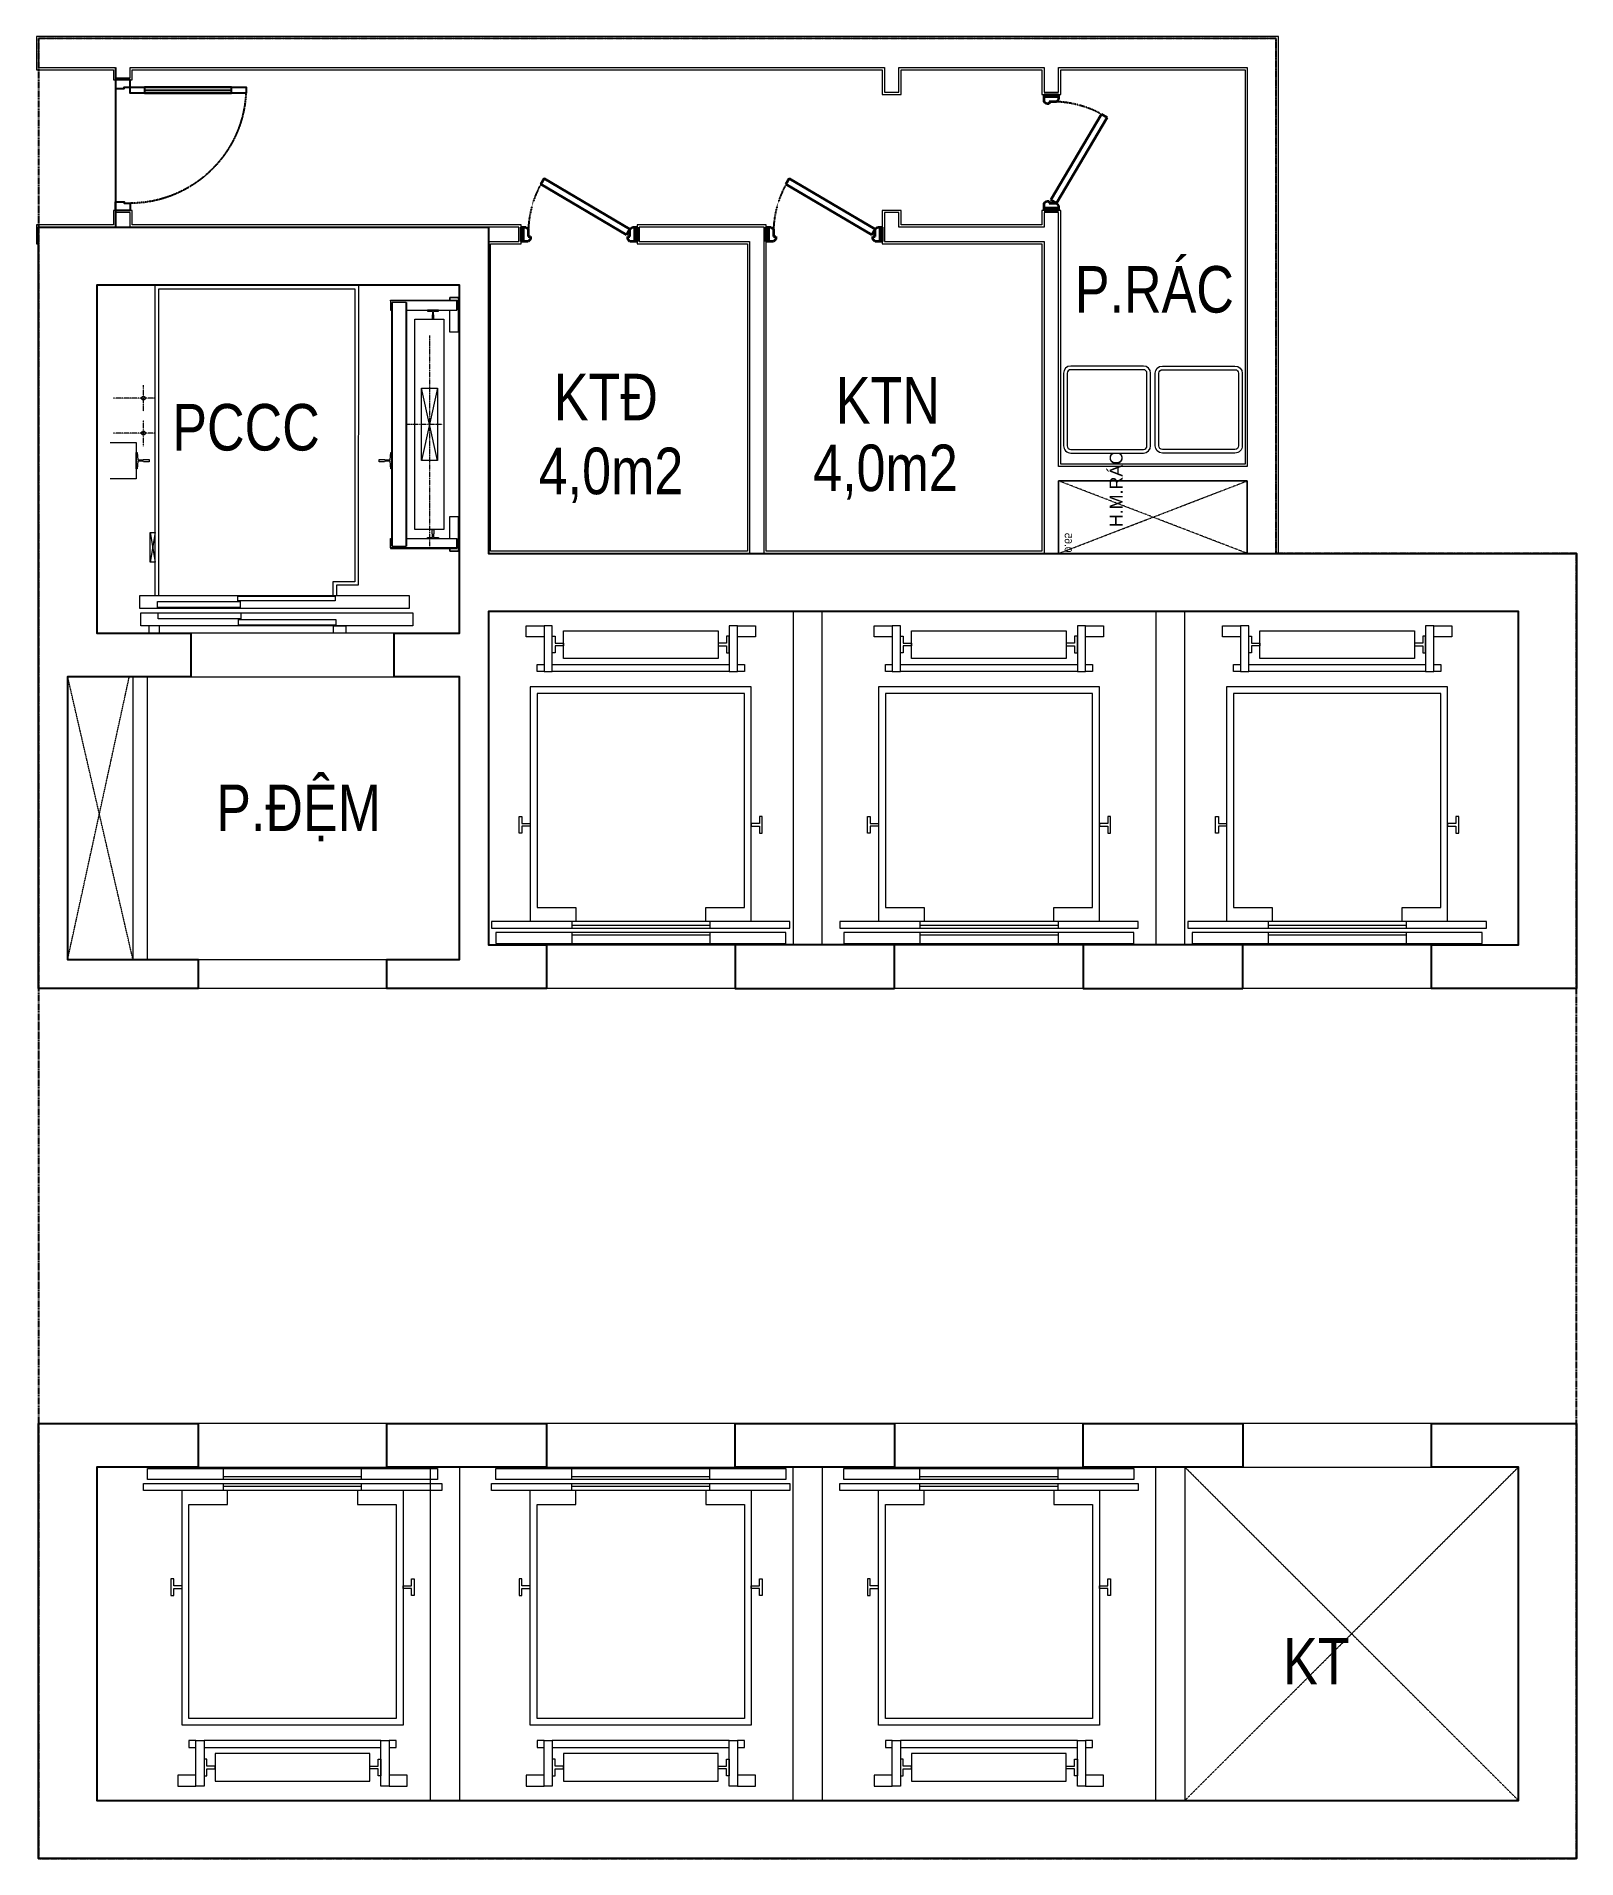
# Model space of a CAD drawing. Header units: millimetres. Extents: x -15 to 10600, y 0 to 12565.
import ezdxf
from ezdxf.enums import TextEntityAlignment as Align
from ezdxf.xclip import XClip

# ---------------------------------------------------------------- set-up
doc = ezdxf.new("R2010")
doc.units = ezdxf.units.MM
doc.header["$XCLIPFRAME"] = 2
for name, pattern in [('HIDDEN', [9.524999999999999, 6.35, -3.175]), ('HIDDEN3', [0.2, 0.1, -0.1]), ('XREF MB$0$HIDDEN', [0.375, 0.25, -0.125]), ('Xref Y2-Y4 ME$0$Xref MB Y2.Y4$0$Xr_truc thang N3 tang dien hinh$0$T-Can ho$0$HIDDEN3', [0.2, 0.1, -0.1]), ('Xref.Trục tầng 1$0$CENTER2', [1.125, 0.75, -0.125, 0.125, -0.125])]:
    doc.linetypes.add(name, pattern=pattern)
doc.layers.get('0').update_dxf_attribs({"color": 231})
for name, color, linetype in [('A-CONC', 2, 'Continuous'), ('A-DOOR', 142, 'Continuous'), ('MDI-BAO-TM', 3, 'HIDDEN')]:
    doc.layers.add(name, color=color, linetype=linetype)
for name, color, linetype, lineweight in [('A-FNSH', 253, 'Continuous', 9), ('A-LITE', 9, 'Continuous', 9), ('A-TEXT', 255, 'Continuous', 25), ('A-Truc', 10, 'Xref.Trục tầng 1$0$CENTER2', 9), ('A-WALL', 1, 'Continuous', 13)]:
    doc.layers.add(name, color=color, linetype=linetype, lineweight=lineweight)
doc.styles.add('MDI_Chu Thuong', font='arial.ttf', dxfattribs={"width": 0.8})
doc.styles.add('Xref Y2-Y4 ME$0$Xref MB Y2.Y4$0$Xr_truc thang N3 tang dien hinh$0$T-Can ho$0$Arial', font='arial.ttf')

# ---------------------------------------------------------------- blocks, each defined once
blk = doc.blocks.new('s1_cuaky_830')
at = {"lineweight": 35, "extrusion": (0, 0, -1)}
for p, q in [((18499.99957262673, -3595.580114402982), (18399.99957262673, -3595.580114405842)), ((18399.99957262673, -3595.580114405842), (18399.99957262716, -3610.580114405901)), ((18499.99957262716, -3610.580114402982), (18399.99957262716, -3610.580114405901)), ((18399.99957262716, -3610.580114405901), (18399.99957262767, -3628.316904458865)), ((18399.99957262716, -3610.580114405901), (18489.99957262716, -3610.580114403326)), ((18399.99957262767, -3628.316904458865), (18414.99957262816, -3645.580114405472)), ((18499.99957262716, -3610.580114402982), (18499.99957262673, -3595.580114402982)), ((18499.99957262816, -3645.58011440304), (18499.99957262716, -3610.580114402982)), ((18103.72277864033, -3731.438254545485), (18064.99957263314, -3754.362331766388)), ((18414.99957264632, -4345.580114405413), (18064.99957263314, -3754.362331766388)), ((18453.72277865538, -4322.65603718451), (18103.72277864033, -3731.438254545485)), ((18414.99957262816, -3645.580114405472), (18464.99957262816, -3645.580114404042)), ((18464.99957262816, -3645.580114404042), (18464.99957262859, -3660.625489982787)), ((18464.99957262859, -3660.625489982787), (18483.03368487716, -3660.625489982329)), ((18483.03368487716, -3660.625489982329), (18499.99957262816, -3645.58011440304)), ((18414.99957264632, -4345.580114405413), (18399.99957265054, -4362.843324352878)), ((18399.99957265054, -4362.843324352878), (18399.99957265105, -4380.580114405842)), ((18399.99957265105, -4380.580114405842), (18499.99957264919, -4380.58011440304)), ((18399.99957265105, -4380.580114405842), (18399.99957264962, -4395.580114405901)), ((18489.99957264919, -4380.580114403326), (18399.99957265105, -4380.580114405842)), ((18399.99957264962, -4395.580114405901), (18499.99957265148, -4395.580114402982)), ((18453.72277865538, -4322.65603718451), (18414.99957264632, -4345.580114405413)), ((18464.99957264819, -4345.580114403983), (18414.99957264632, -4345.580114405413)), ((18464.99957264776, -4330.534738825238), (18464.99957264819, -4345.580114403983)), ((18483.03368489446, -4330.534738824721), (18464.99957264776, -4330.534738825238)), ((18499.99957264819, -4345.58011440304), (18483.03368489446, -4330.534738824721)), ((18499.99957264919, -4380.58011440304), (18499.99957264819, -4345.58011440304)), ((18499.99957265148, -4395.580114402982), (18499.99957264919, -4380.58011440304))]:
    blk.add_line(p, q, dxfattribs=at)
at = {"linetype": 'HIDDEN3', "extrusion": (0, 0, -1)}
blk.add_arc((-18445.40726360954, -4360.85765825857), 715.9235939759365, 57.90312605505689, 87.56572265498052, dxfattribs=at)
blk = doc.blocks.new('x_loithangmay')
for p, q in [((-159.9999999997672, 500), (-109.9999999997672, 500)), ((-129.9999999997672, -500), (-129.9999999997672, 500)), ((-79.99999999976717, 500), (0, 500)), ((-60, -500), (-60, 500)), ((-159.9999999997672, -500), (-109.9999999997672, -500)), ((-79.99999999976717, -500), (0, -500))]:
    blk.add_line(p, q)
at = {"flags": 128}
for points in [[(-110, -1080), (-160, -1080), (-160, 1080), (-109.9999999997672, 1080)], [(-79.99999999976717, 1050), (0, 1050), (0, -1050), (-80, -1050)], [(-2219.999999999767, 830), (-2299.999999999767, 830), (-2299.999999999767, 700), (-2219.999999999767, 700)], [(-849.9999999997672, 860), (-799.9999999997672, 860), (-799.9999999997672, 880), (-919.9999999997672, 880), (-919.9999999997672, 860), (-869.9999999997672, 860), (-869.9999999997672, 800), (-849.9999999997672, 800)], [(-1969.999999999767, 640), (-2019.999999999767, 640), (-2019.999999999767, -640), (-1969.999999999767, -640), (-1969.999999999767, 640), (-2299.999999999767, 640), (-2299.999999999767, 700), (-1969.999999999767, 700)], [(-1969.999999999767, 750), (-2019.999999999767, 750), (-2019.999999999767, 700), (-1969.999999999767, 700)], [(-2064.999999999767, 560), (-2264.999999999767, 560), (-2264.999999999767, -560), (-2064.999999999767, -560)], [(-2154.999999999767, 620), (-2104.999999999767, 620), (-2104.999999999767, 640), (-2224.999999999767, 640), (-2224.999999999767, 620), (-2174.999999999767, 620), (-2174.999999999767, 560), (-2154.999999999767, 560)], [(-1969.999999999767, -700), (-2019.999999999767, -700), (-2019.999999999767, -750), (-1969.999999999767, -750), (-1969.999999999767, -700), (-2299.999999999767, -700), (-2299.999999999767, -640), (-1969.999999999767, -640)], [(-2154.999999999767, -620), (-2105, -620), (-2105, -640), (-2224.999999999767, -640), (-2224.999999999767, -620), (-2174.999999999767, -620), (-2174.999999999767, -560), (-2154.999999999767, -560)], [(-2219.999999999767, -700), (-2299.999999999767, -700), (-2299.999999999767, -830), (-2219.999999999767, -830)], [(-849.9999999997672, -860), (-799.9999999997672, -860), (-799.9999999997672, -880), (-919.9999999997672, -880), (-919.9999999997672, -860), (-869.9999999997672, -860), (-869.9999999997672, -800), (-849.9999999997672, -800)]]:
    blk.add_lwpolyline(points, close=True, dxfattribs=at)
for points in [[(-159.9999999997672, -800), (-1860, -800), (-1860, 800), (-159.9999999997672, 800)], [(-159.9999999997672, -470), (-259.9999999997672, -470), (-259.9999999997672, -750), (-1809.999999999767, -750), (-1809.999999999767, 750), (-259.9999999997672, 750), (-259.9999999997672, 470), (-159.9999999997672, 470)]]:
    blk.add_lwpolyline(points, dxfattribs=at)
blk = doc.blocks.new('THANG TÀNG DH_dwg_MB DH 5T TC 180$0$2_thang maycuon$0$Z$W__23185-2265523-MẶT BẰNG TẦNG 08-11')
at = {"flags": 128}
blk.add_lwpolyline([(57, -89), (-57, -89), (-57, -81), (-4.75, -78), (-4.75, -41.25), (-8, -38), (-8, 0), (8, 0), (8, -38), (4.75, -41.25), (4.75, -78), (57, -81)], close=True, dxfattribs=at)
blk = doc.blocks.new('THANG TÀNG DH_dwg_tm1400x2100mb-2265527-MẶT BẰNG TẦNG 08-11')
for p, q in [((1812.333332866896, 2080), (1817.000000298955, 2079.999999999884)), ((710.0000000009313, 1945.000000000116), (1210, 1835))]:
    blk.add_line(p, q)
at = {"flags": 128}
for points in [[(324.9999999995343, 2090), (85, 2089.999999999884), (85.00000000046566, 2030), (102.9999997024424, 2030), (85.00000000046566, 2030), (85, 2089.999999999884), (324.9999999995343, 2090), (324.9999999995343, 2030), (173.0000000004657, 2030)], [(102.9999593202956, 2079.999999999884), (107.6666453774087, 2080.000000000116), (107.66664537834, 1621.500002086163), (102.9999593202956, 1621.500002086279), (102.9999593202956, 2079.999999999884), (107.6666453774087, 2080.000000000116), (110.0000480115414, 2080.000000000116), (117.9999450156465, 2080.000000000116), (170.666609138716, 2080.000000000116), (173.000011772383, 2080.000000000116)], [(173.0000117719173, 1731.500001490116), (173.000011772383, 2080.000000000116), (170.666609138716, 2080.000000000116), (117.9999450156465, 2080.000000000116), (110.0000480115414, 2080.000000000116), (107.6666453774087, 2080.000000000116)], [(1747.000000000466, 2030), (1595.000000000466, 2029.999999999884), (1594.999999999534, 2090.000000000116), (1834.999999999534, 2090), (1834.999999999534, 2029.999999999884), (1817.000000298489, 2029.999999999884), (1834.999999999534, 2029.999999999884), (1834.999999999534, 2090), (1594.999999999534, 2090.000000000116)], [(1812.33333286643, 1621.500002086279), (1817.000000298955, 1621.500002086279), (1817.000000298955, 2079.999999999884), (1812.333332866896, 2080), (1809.999999150168, 2080), (1801.999999469612, 2079.999999999884), (1809.999999150168, 2080), (1812.333332866896, 2080), (1812.33333286643, 1621.500002086279), (1809.999999150168, 1621.500002086279), (1801.999999469612, 1621.500002086279), (1749.333331853617, 1621.500002086046), (1747.000000000466, 1621.500002086279), (1747.000000000466, 1631.5)], [(1747.000000000466, 1731.500001490116), (1747.000000000931, 2079.999999999884), (1801.999999469612, 2079.999999999884), (1747.000000000931, 2079.999999999884)], [(1210.000000000466, 1945), (1210, 1835), (710.0000000004657, 1834.999999999884), (710.0000000009313, 1945.000000000116), (1210.000000000466, 1945), (710.0000000004657, 1834.999999999884)], [(120.0000384752639, 1728.981198608992), (120.0000384752639, 1731.500001490116), (1799.999999374151, 1731.500001490116), (1799.999999374617, 1728.981198608759)], [(1799.999999374617, 1634.018802881357), (1799.999999374617, 1638.247711449862), (1799.999999374617, 1641.369579225779), (1799.999999374617, 1649.82739636302), (1799.999999374617, 1713.172605127096), (1799.999999374151, 1721.630422264338), (1799.999999374617, 1724.752290040255), (1799.999999374617, 1728.981198608759), (120.0000384752639, 1728.981198608992), (120.0000384757295, 1724.752290040255), (120.0000384752639, 1721.630422264338), (120.0000384752639, 1713.17260512698), (120.0000384752639, 1649.82739636302), (120.0000384752639, 1641.369579225662), (120.0000384761952, 1638.247711449862), (120.0000384752639, 1634.018802881124)], [(2139.35420321906, 1750.00208528887), (2229.35420321906, 1750.002085288987), (2229.35420321906, -105.0000000002328), (2140.000000000466, -105.0000000001164), (2139.999999999534, 1750.002085288987)], [(107.66664537834, 1621.500002086163), (110.0000480110757, 1621.500002086163), (117.9999450156465, 1621.500002086279), (170.6666091382504, 1621.500002086046), (173.000011772383, 1621.500002086046), (173.000011772383, 1631.5)], [(2140.000000000466, 0), (-4.656612873077393e-10, 1.164153218269348e-10), (0, 1400.000000000116), (2070.000000000466, 1400.000000000116), (2069.999999999534, 1249.999999999884), (2139.999999999534, 1249.999999999884)], [(2139.999999999534, 24.99999999988358), (24.99999999906868, 25), (24.99999999906868, 1374.999999999884), (2044.999999999534, 1375.000000000116), (2045.000000000466, 1225), (2140.000000000466, 1225)], [(2259.999999999534, 589.9999999997672), (2300.000000000466, 590), (2300.000000000466, 19.99999999988358), (2260, 20.00000000011642)], [(2350, -25), (2350.000000000466, -45.00000000011642), (2399.999999999534, -44.99999999988358), (2400.000000000466, 29.99999999976717), (2350.000000000466, 30)], [(1704.687030202709, -35.00000000186265), (1909.687030202709, -2.095475792884827e-09), (1909.687030202709, -35.00000000186265), (1704.687030202709, -35.00000000186265), (1704.687030202709, -2.095475792884827e-09), (1909.687030202709, -35.00000000186265)], [(1085, -309.9999999998836), (1085.000000000931, -131.5), (1335, -131.5), (1335.000000000466, -310.0000000001164)]]:
    blk.add_lwpolyline(points, dxfattribs=at)
for points in [[(107.6702216560952, 2075.611697435379), (107.6702216570266, 2074.888293534517)], [(181.9999999995343, 1919), (180.0000000004657, 1952.5), (173.0000000004657, 1952.499999999884), (173.0000000004657, 1877.500000000116), (180, 1877.5), (182.0000000004657, 1910.999999999884), (204.0000000004657, 1911.000000000116), (205.0000000004657, 1909.999999999884), (235.0000000004657, 1910.000000000116), (235, 1919.999999999767), (205.0000000004657, 1920), (203.9999999995343, 1919)], [(1685.000000000466, 1790), (235, 1789.999999999884), (235, 1990), (1685.000000000466, 1990)], [(1737.999999999534, 1919), (1739.999999999534, 1952.499999999884), (1747.000000000466, 1952.500000000116), (1747.000000000931, 1877.5), (1739.999999999534, 1877.5), (1738.000000000466, 1911.000000000116), (1716, 1910.999999999884), (1715.000000000466, 1909.999999999767), (1684.999999999534, 1910.000000000116), (1684.999999999534, 1919.999999999884), (1715.000000000466, 1920), (1715.999999999534, 1919.000000000116)], [(2350.000000000466, 1775.002085288987), (2349.999999999534, -100), (2260.000000000466, -100.0000000001164), (2259.999999999534, 1775.002085289103)], [(1799.999999374617, 1631.5), (120.0000384752639, 1631.5), (120.0000384752639, 1634.018802881124), (1799.999999374617, 1634.018802881357)], [(1153.000000000466, 1631.5), (1267.000000000466, 1631.5), (1266.999999999534, 1623.500000000116), (1214.749999999534, 1620.5), (1214.749999999534, 1583.749999999884), (1218, 1580.5), (1218.000000000466, 1542.5), (1202.000000000466, 1542.5), (1202, 1580.499999999884), (1205.249999999534, 1583.75), (1205.249999999534, 1620.499999999884), (1152.999999999534, 1623.5)], [(2399.999999999534, 1314.999999999767), (2399.999999999534, 1230), (2350, 1230), (2350.000000000466, 1314.999999999884)], [(2145, 570), (2145, 1239.999999999884), (2177.000000000466, 1240.000000000116), (2177, 570)], [(2344.999999999534, 1244.999999999884), (2345.000000000466, 575.0000000001164), (2304.999999999534, 574.9999999998836), (2305.000000000466, 1245.000000000116)], [(2224.000000000466, 584.9999999998836), (2224.000000000466, 15.00000000011642), (2182.000000000466, 15.00000000011642), (2182, 584.9999999998836)]]:
    blk.add_lwpolyline(points, close=True, dxfattribs=at)
for centre in [(779, -81.50000118277967), (1020.000000000466, -81.50000118289609)]:
    blk.add_circle(centre, 12.99646403122461)
at = {"layer": 'A-Truc'}
for p, q in [((346.9003082974814, 1890), (1800.965626336168, 1890)), ((960.0000000004657, 1980), (960, 1730)), ((779.0000000004657, 0.4999988173367456), (779.0000000004657, -289.5000011827797)), ((1020.000000000466, 0.4999988171039149), (1020.000000000466, -289.5000011827797)), ((869.0000000004657, -81.50000118266325), (689.0000000004657, -81.50000118289609)), ((1110, -81.50000118277967), (930.0000000004657, -81.50000118266325))]:
    blk.add_line(p, q, dxfattribs=at)
at = {"zscale": -1}
blk.add_blockref('THANG TÀNG DH_dwg_MB DH 5T TC 180$0$2_thang maycuon$0$Z$W__23185-2265523-MẶT BẰNG TẦNG 08-11', (1210.000000000466, -42.5), dxfattribs=at)
blk = doc.blocks.new('s1_thangmay_l2')
at = {"layer": 'A-CONC'}
for points in [[(2449.845238888436, 8450), (2899.845238888436, 8450), (2899.845238888436, 10850), (399.8452388884361, 10850), (399.8452388884361, 8450), (1049.612900974145, 8450), (1049.612900974145, 8150), (199.8452388884361, 8150), (199.8452388884325, 6200), (1099.845238888425, 6200), (1099.845238888425, 6000), (-0.1547611115674954, 6000), (-0.1547611115638574, 11250), (3099.458139862578, 11250), (3099.845238888436, 9000), (10599.84523888844, 9000), (10599.84523888844, 6000), (9599.845238888443, 6000), (9599.845238888443, 6300), (10199.84523888844, 6300), (10199.84523888844, 8600), (3099.845238888436, 8600), (3099.845238888436, 6300), (3499.845238888436, 6300), (3499.845238888436, 6000), (2399.845238888425, 6000), (2399.845238888425, 6200), (2899.845238888433, 6200), (2899.845238888436, 8150), (2449.845238888436, 8150)], [(5899.84523888844, 6000), (5899.845238888443, 6300), (4799.845238888436, 6300), (4799.845238888433, 6000)], [(8299.845238888443, 6000), (8299.845238888443, 6300), (7199.845238888443, 6300), (7199.845238888443, 6000)], [(1099.84523888843, 2700), (399.8452388884361, 2700), (399.8452388884357, 399.9999999999999), (10199.84523888844, 399.9999999999977), (10199.84523888844, 2699.999999999998), (9599.845238888443, 2699.999999999998), (9599.845238888443, 2999.999999999998), (10599.84523888844, 2999.999999999998), (10599.84523888844, -2.35372440158572e-12), (-0.1547611115645395, 0), (-0.1547611115638574, 3000), (1099.84523888843, 3000)], [(2399.845238888429, 3000), (3499.845238888437, 2999.999999999999), (3499.845238888437, 2699.999999999999), (2399.845238888429, 2700)], [(5899.845238888444, 2999.999999999999), (5899.845238888444, 2699.999999999999), (4799.845238888437, 2699.999999999999), (4799.845238888437, 2999.999999999999)], [(8299.845238888443, 2999.999999999998), (8299.845238888443, 2699.999999999998), (7199.845238888444, 2699.999999999998), (7199.845238888444, 2999.999999999998)]]:
    blk.add_lwpolyline(points, close=True, dxfattribs=at)
at = {"layer": 'A-LITE', "ltscale": 0.3}
for points in [[(2449.845238888436, 8150), (2449.845238888436, 8450), (1049.612900974145, 8450), (1049.612900974145, 8150)], [(3499.845238888436, 6000), (3499.845238888436, 6300), (4799.845238888436, 6300), (4799.845238888433, 6000)], [(5899.84523888844, 6000), (5899.845238888443, 6300), (7199.845238888436, 6300), (7199.845238888436, 6000)], [(8299.845238888443, 6000), (8299.845238888443, 6300), (9599.845238888436, 6300), (9599.845238888436, 6000)], [(2399.845238888425, 6200), (2399.845238888425, 6000), (1099.845238888425, 6000), (1099.845238888425, 6200)], [(2399.845238888429, 2700), (2399.845238888429, 3000), (1099.84523888843, 3000), (1099.84523888843, 2700)], [(3499.845238888437, 2999.999999999999), (3499.845238888437, 2699.999999999999), (4799.845238888437, 2699.999999999999), (4799.845238888437, 2999.999999999999)], [(5899.845238888444, 2999.999999999999), (5899.845238888444, 2699.999999999999), (7199.845238888437, 2699.999999999998), (7199.845238888437, 2999.999999999998)], [(8299.845238888443, 2999.999999999998), (8299.845238888443, 2699.999999999998), (9599.845238888436, 2699.999999999998), (9599.845238888436, 2999.999999999998)]]:
    blk.add_lwpolyline(points, close=True, dxfattribs=at)
at = {"layer": 'A-LITE', "linetype": 'HIDDEN', "ltscale": 0.3}
for points in [[(649.8452388884325, 6200), (199.8452388884361, 8150)], [(199.8452388884325, 6200), (624.8452388884361, 8150)], [(7899.845238888437, 2699.999999999998), (10199.84523888844, 399.9999999999977)], [(7899.845238888436, 399.9999999999982), (10199.84523888844, 2699.999999999998)]]:
    blk.add_lwpolyline(points, dxfattribs=at)
at = {"layer": 'A-WALL'}
for points in [[(5199.845238888436, 8600), (5199.845238888436, 6300), (5399.845238888436, 6300), (5399.845238888436, 8600)], [(7699.845238888436, 8600), (7699.845238888436, 6300), (7899.845238888436, 6300), (7899.845238888436, 8600)], [(749.8452388884325, 6200), (749.8452388884361, 8150), (649.8452388884361, 8150), (649.8452388884325, 6200)], [(2699.845238888436, 399.9999999999994), (2699.845238888437, 2700), (2899.845238888437, 2700), (2899.845238888436, 399.9999999999994)], [(5199.845238888436, 399.9999999999989), (5199.845238888437, 2699.999999999999), (5399.845238888437, 2699.999999999999), (5399.845238888436, 399.9999999999988)], [(7699.845238888436, 399.9999999999983), (7699.845238888437, 2699.999999999998), (7899.845238888437, 2699.999999999998), (7899.845238888436, 399.9999999999982)]]:
    blk.add_lwpolyline(points, close=True, dxfattribs=at)
at = {"layer": 'A-LITE', "ltscale": 0.3, "zscale": -1, "rotation": 269.9983905956682}
blk.add_blockref('THANG TÀNG DH_dwg_tm1400x2100mb-2265527-MẶT BẰNG TẦNG 08-11', (803.3738797253573, 10850.03454902035), dxfattribs=at)
at = {"layer": 'A-LITE', "ltscale": 0.3, "rotation": 90}
for p, xscale, yscale, zscale in [((4149.845238888436, 6310.013407585408), -0.9521680836586127, 0.9521680836586127, 0.9521680836586123), ((6549.845238888443, 6310.013407585408), -0.9521680836586127, 0.9521680836586127, 0.9521680836586123), ((8949.845238888443, 6310.013407585408), -0.9521680836586127, 0.9521680836586127, 0.9521680836586123), ((1749.84523888843, 2689.986592414592), 0.9521680836586125, 0.9521680836586125, 0.9521680836586125), ((4149.845238888437, 2689.986592414592), 0.9521680836586125, 0.9521680836586125, 0.9521680836586125), ((6549.845238888444, 2689.986592414591), 0.9521680836586125, 0.9521680836586125, 0.9521680836586125)]:
    blk.add_blockref('x_loithangmay', p, dxfattribs=dict(at, xscale=xscale, yscale=yscale, zscale=zscale))
at = {"layer": 'A-TEXT', "ltscale": 0.3, "style": 'MDI_Chu Thuong', "width": 0.8}
for s, p in [('PCCC', (921.0827819612468, 9709.527484843182)), ('P.ĐỆM', (1223.931007363062, 7085.43929240758)), ('KT', (8577.834772104474, 1200.778723577021))]:
    blk.add_text(s, height=320.9832068550243, dxfattribs=at).set_placement(p)
blk = doc.blocks.new('*U8')
blk.add_lwpolyline([(0, 0), (0, 1299.999997716911), (500.000001931887, 1299.999997716911), (500.000001931887, 0)], close=True)
at = {"linetype": 'Xref Y2-Y4 ME$0$Xref MB Y2.Y4$0$Xr_truc thang N3 tang dien hinh$0$T-Can ho$0$HIDDEN3'}
for points in [[(0, 0), (500.000001931887, 1299.999997716911)], [(0, 1299.999997716911), (500.000001931887, 0)]]:
    blk.add_lwpolyline(points, dxfattribs=at)
at = {"style": 'Xref Y2-Y4 ME$0$Xref MB Y2.Y4$0$Xr_truc thang N3 tang dien hinh$0$T-Can ho$0$Arial'}
blk.add_text('0.65', height=50, dxfattribs=at).set_placement((6.628017578721938, 42.66242221605376))
blk.add_attdef('--', text='', height=88, dxfattribs=at).set_placement((126.5547659157942, 189.6485594305066), align=Align.MIDDLE_CENTER)
blk = doc.blocks.new('s1_thungrac')
for points in [[(19311.16319079814, -9384.723036933108), (18811.1631908908, -9384.732657781104, -0.414213562373095), (18761.16222881502, -9334.733619875158), (18761.15260796691, -8834.733619967708, -0.414213562373095), (18811.15164587321, -8784.732657892164), (19311.15164578054, -8784.723037044168, -0.414213562373095), (19361.15260785585, -8834.722074950114), (19361.16222870396, -9334.722074857564, -0.414213562373095)], [(19311.16270975559, -9359.723036937765), (18811.16270984826, -9359.73265778576, -0.4142135623730951), (18786.16222881037, -9334.73313883273), (18786.15260796226, -8834.73313892528, -0.4142135623730951), (18811.15212691552, -8809.732657887507), (19311.15212682285, -8809.723037039512, -0.4142135623730951), (19336.15260786051, -8834.722555992543), (19336.16222870862, -9334.722555899993, -0.4142135623730951)]]:
    blk.add_lwpolyline(points, format="xyb", close=True)
blk = doc.blocks.new('*U9')
blk.add_line((-69.99999999999727, 100.0000000000019), (-69.99999999998032, 699.7666378073507))
for points in [[(-50, 1.392663762089796e-12), (-49.99999999997782, 799.7666378073504), (-89.99999999997782, 799.7666378073513), (-90, 2.501110429875553e-12)], [(-49.99999999999716, 100.0000000000014), (-89.99999999999716, 100.0000000000025), (-89.99999999998032, 699.7666378073513), (-49.99999999998032, 699.7666378073504)], [(-899.7666378073517, -99.97429562476282), (-839.7666378073517, -99.97429562476447), (-839.7666378073501, -39.99999999997649), (-849.7666378073501, -39.99999999997619), (-849.766637807349, 2.384575742256097e-11), (-899.766637807349, 2.519578862050516e-11)], [(-2.842170943040401e-12, -99.974295624788), (-60.00000000000284, -99.97429562478634), (-60.00000000000125, -39.99999999999832), (-50.00000000000125, -39.9999999999986), (-50, 1.392663762089796e-12), (0, 0)]]:
    blk.add_lwpolyline(points, close=True)
at = {"linetype": 'XREF MB$0$HIDDEN'}
blk.add_arc((-50, 1.392663762089796e-12), 799.766637807349, 90, 179.9999999999984, dxfattribs=at)

msp = doc.modelspace()

# ---------------------------------------------------------------- linework, layer by layer
at = {"layer": 'A-FNSH', "ltscale": 0.3, "elevation": -1.219155618211134e-10}
msp.add_lwpolyline([(8544.845238888433, 9000), (8544.845238888433, 12350), (8544.845238888433, 12565), (-15.15476111156386, 12565), (-15.15476111156386, 12335), (514.8452388884325, 12335), (514.8452388884325, 12265), (644.8452388884325, 12265), (644.8452388884325, 12335), (5814.845238888433, 12335), (5814.845238888433, 12165), (5944.845238888433, 12165), (5944.845238888433, 12335), (6914.845238888433, 12335), (6914.845238888433, 12165), (7044.845238888433, 12165), (7044.845238888433, 12335), (8314.845238888433, 12335), (8314.845238888433, 9615), (7044.845238888433, 9615), (7044.845238888433, 11365), (6914.845238888433, 11365), (6914.845238888433, 11265), (5944.845238888433, 11265), (5944.845238888433, 11365), (5814.845238888433, 11365), (5814.845238888433, 11135), (6914.845238888433, 11135), (6914.84523888844, 9015), (5014.845238888433, 9015), (5014.845238888433, 11265), (4124.845238888433, 11265), (4124.845238888433, 11135), (4884.845238888433, 11135), (4884.845238888433, 9015), (3114.845238888433, 9015), (3114.845238888433, 11135), (3324.845238888425, 11135), (3324.845238888433, 11265), (644.8452388884325, 11265), (644.8452388884325, 11365), (514.8452388884325, 11365), (514.8452388884325, 11265), (-15.15476111156386, 11265), (-15.15476111156386, 11135), (-0.1373119503789049, 11135)], dxfattribs=at)
at = {"layer": 'A-WALL'}
msp.add_lwpolyline([(8529.845238888433, 9000), (8529.845238888433, 12350), (8529.845238888433, 12550), (-0.1547611115638574, 12550), (-0.1547611115638574, 12350), (529.8452388884325, 12350), (529.8452388884325, 12280), (629.8452388884325, 12280), (629.8452388884325, 12350), (5829.845238888433, 12350), (5829.845238888433, 12180), (5929.845238888433, 12180), (5929.845238888433, 12350), (6929.845238888433, 12350), (6929.845238888433, 12180), (7029.845238888433, 12180), (7029.845238888433, 12350), (8329.845238888433, 12350), (8329.845238888433, 9600), (7029.845238888433, 9600), (7029.845238888433, 11350), (6929.845238888433, 11350), (6929.845238888433, 11250), (5929.845238888433, 11250), (5929.845238888433, 11350), (5829.845238888433, 11350), (5829.845238888433, 11150), (6929.845238888433, 11150), (6929.84523888844, 9000), (4999.845238888433, 9000), (4999.845238888433, 11250), (4139.845238888433, 11250), (4139.845238888433, 11150), (4899.845238888433, 11150), (4899.845238888433, 9000), (3099.845238888433, 9000), (3099.845238888433, 11150), (3309.845238888425, 11150), (3309.845238888433, 11250), (629.8452388884325, 11250), (629.8452388884325, 11350), (529.8452388884325, 11350), (529.8452388884325, 11250), (-0.1547611115638574, 11250), (-0.1547611115638574, 11150), (-0.1374969238098061, 11150)], dxfattribs=at)
msp.add_lwpolyline([(7029.845238888433, 9500), (8329.845238888433, 9500), (8329.845238888433, 9000), (7029.845238888433, 9000)], close=True, dxfattribs=at)
at = {"layer": 'MDI-BAO-TM'}
msp.add_lwpolyline([(-0.1547611115638574, 12550), (0, 0), (10599.84523888844, 0), (10599.84523888844, 9000), (8529.845238888433, 9000), (8529.845238888433, 12550)], close=True, dxfattribs=at)

# ---------------------------------------------------------------- block references
msp.add_blockref('s1_thangmay_l2', (0, 0))
at = {"layer": 'A-DOOR', "color": 7, "xscale": -1.000257109844843, "yscale": 1.000257109844843, "zscale": 1.000257109844843, "rotation": 269.9976803993143}
msp.add_blockref('*U9', (629.8452388476726, 12264.99797576654), dxfattribs=at)
at = {"layer": 'A-DOOR', "ltscale": 0.3, "xscale": -1}
msp.add_blockref('s1_cuaky_830', (25429.84481153806, 15760.58011440444), dxfattribs=at)
at = {"layer": 'A-DOOR', "ltscale": 0.3}
ref = msp.add_blockref('s1_cuaky_830', (-270.7348755173662, 29649.99957262643), dxfattribs=dict(at, xscale=-1, rotation=90))
XClip(ref).set_block_clipping_path([(20649.999572626424, -8800.580114405806), (17299.999572626424, -8800.580114405806), (17299.999572626424, -800.580114405806), (18399.999572626424, -800.580114405806), (18399.999572626424, -3370.580114405806), (20649.999572626424, -3370.580114405806)])
at = {"layer": 'A-DOOR', "ltscale": 0.3, "xscale": -1, "rotation": 90}
msp.add_blockref('s1_cuaky_830', (1419.265124482634, 29649.9995726263), dxfattribs=at)
at = {"layer": 'A-LITE', "linetype": 'HIDDEN', "ltscale": 0.3, "xscale": -1, "rotation": 90}
msp.add_blockref('s1_thungrac', (-1720.734875514543, 29053.28194728593), dxfattribs=at)
at = {"layer": 'A-LITE', "linetype": 'HIDDEN', "ltscale": 0.3, "rotation": 270}
msp.add_blockref('s1_thungrac', (17080.42535329142, 29053.28194728592), dxfattribs=at)
at = {"layer": 'A-LITE', "linetype": 'HIDDEN', "ltscale": 0.3}
ref = msp.add_blockref('*U8', (7029.845238888433, 9000), dxfattribs=dict(at, xscale=-1, rotation=270.00339568585))
ref.add_attrib('--', 'H.M.RÁC', dxfattribs={"layer": '0', "height": 87.99999999999953, "rotation": 90.0033956712365, "style": 'Xref Y2-Y4 ME$0$Xref MB Y2.Y4$0$Xr_truc thang N3 tang dien hinh$0$T-Can ho$0$Arial'}).set_placement((7426.430848018896, 9440.67109611238, -2.848474969488052e-08), align=Align.MIDDLE_CENTER)

# ---------------------------------------------------------------- texts
at = {"layer": 'A-TEXT', "ltscale": 0.3, "style": 'MDI_Chu Thuong', "width": 0.8}
for s, p in [('P.RÁC', (7141.893319343197, 10660.64784020395)), ('KTĐ', (3550.771024087589, 9917.947813538463)), ('KTN', (5494.509274680979, 9894.61911000915)), ('4,0m2', (3446.581389732717, 9408.413118570286)), ('4,0m2', (5338.203880549248, 9429.60946843808))]:
    msp.add_text(s, height=320.9832068550243, dxfattribs=at).set_placement(p)

doc.saveas('drawing.dxf')
